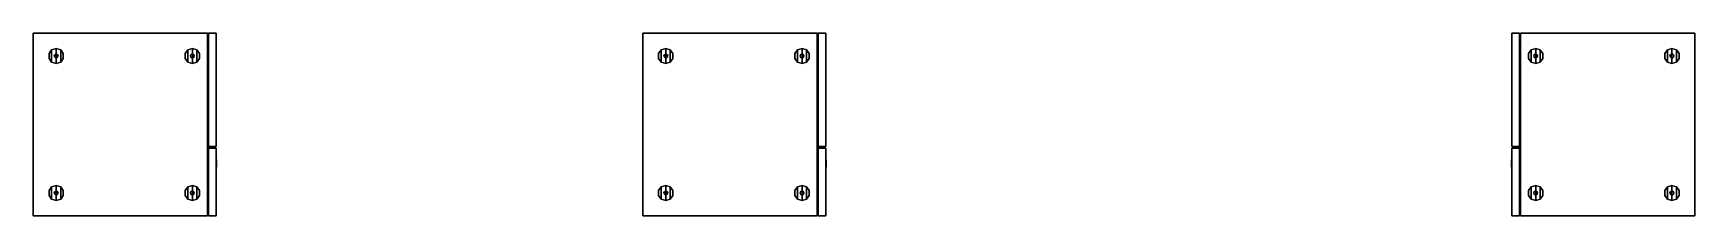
# Model space of a CAD drawing. Header units: inches. Extents: x 23 to 6400, y -2214 to 4412.
# Drawn here: x 3930.1 to 4148.1, y 1646.2 to 1670.2 of the extents above; entities that cross this region are included whole.
import ezdxf

# ---------------------------------------------------------------- set-up
doc = ezdxf.new("R2010")
doc.units = ezdxf.units.IN
doc.header["$LTSCALE"] = 96
doc.header["$MEASUREMENT"] = 0
doc.layers.add('A-FURN-EXIST', color=33, linetype='Continuous')

# ---------------------------------------------------------------- blocks, each defined once
blk = doc.blocks.new('A$C1C1D4BE0')
at = {"lineweight": -3}
for p, q in [((29.08, 175.22, 27.25), (53.08, 175.22, 27.25)), ((109.07, 175.22, 27.25), (133.07, 175.22, 27.25))]:
    blk.add_line(p, q, dxfattribs=at)
at = {"lineweight": -3, "flags": 1}
for tag, p, rotation in [('CAPPN', (29.08, 175.22, 27.25), 90), ('CAPMG', (29.08, 175.22, 27.25), 90), ('CAPMC', (29.08, 175.22, 27.25), 90), ('CAPQT', (29.08, 175.22, 27.25), 90), ('CAPDH', (29.08, 175.22, 27.25), 90), ('CAPGC', (29.08, 175.22, 27.25), 90), ('CAPPN', (29.08, 175.22, 26.75), 90), ('CAPMG', (29.08, 175.22, 26.75), 90), ('CAPMC', (29.08, 175.22, 26.75), 90), ('CAPQT', (29.08, 175.22, 26.75), 90), ('CAPDH', (29.08, 175.22, 26.75), 90), ('CAPGC', (29.08, 175.22, 26.75), 90), ('CAPPN', (53.08, 175.22, 27.25), 180), ('CAPMG', (53.08, 175.22, 27.25), 180), ('CAPMC', (53.08, 175.22, 27.25), 180), ('CAPQT', (53.08, 175.22, 27.25), 180), ('CAPDH', (53.08, 175.22, 27.25), 180), ('CAPGC', (53.08, 175.22, 27.25), 180), ('CAPPN', (109.07, 175.22, 27.25), 90), ('CAPMG', (109.07, 175.22, 27.25), 90), ('CAPMC', (109.07, 175.22, 27.25), 90), ('CAPQT', (109.07, 175.22, 27.25), 90), ('CAPDH', (109.07, 175.22, 27.25), 90), ('CAPGC', (109.07, 175.22, 27.25), 90), ('CAPPN', (109.07, 175.22, 26.75), 90), ('CAPMG', (109.07, 175.22, 26.75), 90), ('CAPMC', (109.07, 175.22, 26.75), 90), ('CAPQT', (109.07, 175.22, 26.75), 90), ('CAPDH', (109.07, 175.22, 26.75), 90), ('CAPGC', (109.07, 175.22, 26.75), 90), ('CAPPN', (133.07, 175.22, 27.25), 180), ('CAPMG', (133.07, 175.22, 27.25), 180), ('CAPMC', (133.07, 175.22, 27.25), 180), ('CAPQT', (133.07, 175.22, 27.25), 180), ('CAPDH', (133.07, 175.22, 27.25), 180), ('CAPGC', (133.07, 175.22, 27.25), 180), ('CAPPN', (247.06, 175.11, 27.25), 180), ('CAPMG', (247.06, 175.11, 27.25), 180), ('CAPMC', (247.06, 175.11, 27.25), 180), ('CAPQT', (247.06, 175.11, 27.25), 180), ('CAPDH', (247.06, 175.11, 27.25), 180), ('CAPGC', (247.06, 175.11, 27.25), 180), ('CAPPN', (346.3, 144.91, 28.25), 239.7332), ('CAPMG', (346.3, 144.91, 28.25), 239.7332), ('CAPMC', (346.3, 144.91, 28.25), 239.7332), ('CAPQT', (346.3, 144.91, 28.25), 239.7332), ('CAPDH', (346.3, 144.91, 28.25), 239.7332), ('CAPGC', (346.3, 144.91, 28.25), 239.7332), ('CAPPN', (109.06, 103.11, 27.25), 90), ('CAPMG', (109.06, 103.11, 27.25), 90), ('CAPMC', (109.06, 103.11, 27.25), 90), ('CAPQT', (109.06, 103.11, 27.25), 90), ('CAPDH', (109.06, 103.11, 27.25), 90), ('CAPGC', (109.06, 103.11, 27.25), 90), ('CAPPN', (199.06, 103.11, 27.25), 180), ('CAPMG', (199.06, 103.11, 27.25), 180), ('CAPMC', (199.06, 103.11, 27.25), 180), ('CAPQT', (199.06, 103.11, 27.25), 180), ('CAPDH', (199.06, 103.11, 27.25), 180), ('CAPGC', (199.06, 103.11, 27.25), 180), ('CAPPN', (247.06, 103.11, 27.25), 180), ('CAPMG', (247.06, 103.11, 27.25), 180), ('CAPMC', (247.06, 103.11, 27.25), 180), ('CAPQT', (247.06, 103.11, 27.25), 180), ('CAPDH', (247.06, 103.11, 27.25), 180), ('CAPGC', (247.06, 103.11, 27.25), 180), ('CAPPN', (273.39, 103.26), 180), ('CAPMG', (273.39, 103.26), 180), ('CAPMC', (273.39, 103.26), 180), ('CAPQT', (273.39, 103.26), 180), ('CAPDH', (273.39, 103.26), 180), ('CAPGC', (273.39, 103.26), 180), ('CAPPN', (247.92, 96.11, 27.25), 270), ('CAPMG', (247.92, 96.11, 27.25), 270), ('CAPMC', (247.92, 96.11, 27.25), 270), ('CAPQT', (247.92, 96.11, 27.25), 270), ('CAPDH', (247.92, 96.11, 27.25), 270), ('CAPGC', (247.92, 96.11, 27.25), 270), ('CAPPN', (352.41, 58, 28.25), 120), ('CAPMG', (352.41, 58, 28.25), 120), ('CAPMC', (352.41, 58, 28.25), 120), ('CAPQT', (352.41, 58, 28.25), 120), ('CAPDH', (352.41, 58, 28.25), 120), ('CAPGC', (352.41, 58, 28.25), 120), ('CAPPN', (364.65, 37.2), 120.8037), ('CAPMG', (364.65, 37.2), 120.8037), ('CAPMC', (364.65, 37.2), 120.8037), ('CAPQT', (364.65, 37.2), 120.8037), ('CAPDH', (364.65, 37.2), 120.8037), ('CAPGC', (364.65, 37.2), 120.8037), ('CAPPN', (359.05, 33.97), 119.1963), ('CAPMG', (359.05, 33.97), 119.1963), ('CAPMC', (359.05, 33.97), 119.1963), ('CAPQT', (359.05, 33.97), 119.1963), ('CAPDH', (359.05, 33.97), 119.1963), ('CAPGC', (359.05, 33.97), 119.1963)]:
    blk.add_attdef(tag, p, '', height=0.001, rotation=rotation, dxfattribs=at)
for tag, p in [('CAPPN', (109.92, 96.11, 27.25)), ('CAPMG', (109.92, 96.11, 27.25)), ('CAPMC', (109.92, 96.11, 27.25)), ('CAPQT', (109.92, 96.11, 27.25)), ('CAPDH', (109.92, 96.11, 27.25)), ('CAPGC', (109.92, 96.11, 27.25)), ('CAPPN', (157.92, 96.11, 27.25)), ('CAPMG', (157.92, 96.11, 27.25)), ('CAPMC', (157.92, 96.11, 27.25)), ('CAPQT', (157.92, 96.11, 27.25)), ('CAPDH', (157.92, 96.11, 27.25)), ('CAPGC', (157.92, 96.11, 27.25)), ('CAPPN', (249.58, 96.11)), ('CAPMG', (249.58, 96.11)), ('CAPMC', (249.58, 96.11)), ('CAPQT', (249.58, 96.11)), ('CAPDH', (249.58, 96.11)), ('CAPGC', (249.58, 96.11)), ('CAPPN', (273.58, 96.11, 28.25)), ('CAPMG', (273.58, 96.11, 28.25)), ('CAPMC', (273.58, 96.11, 28.25)), ('CAPQT', (273.58, 96.11, 28.25)), ('CAPDH', (273.58, 96.11, 28.25)), ('CAPGC', (273.58, 96.11, 28.25)), ('CAPPN', (29.94, 24.11, 27.25)), ('CAPMG', (29.94, 24.11, 27.25)), ('CAPMC', (29.94, 24.11, 27.25)), ('CAPQT', (29.94, 24.11, 27.25)), ('CAPDH', (29.94, 24.11, 27.25)), ('CAPGC', (29.94, 24.11, 27.25)), ('CAPPN', (109.92, 24.11, 27.25)), ('CAPMG', (109.92, 24.11, 27.25)), ('CAPMC', (109.92, 24.11, 27.25)), ('CAPQT', (109.92, 24.11, 27.25)), ('CAPDH', (109.92, 24.11, 27.25)), ('CAPGC', (109.92, 24.11, 27.25))]:
    blk.add_attdef(tag, p, '', height=0.001, dxfattribs=at)
at = {"lineweight": -3}
mesh = blk.add_polyface(dxfattribs=at)
corners = [(29.08, 175.22, 90.28), (29.08, 175.22, 27.25), (51.96, 175.22, 27.25), (51.96, 175.22, 90.28), (29.08, 199.22, 27.25), (29.08, 199.22, 90.28), (51.96, 199.22, 90.28), (51.96, 199.22, 27.25)]
mesh.append_faces([[corners[k] for k in face] for face in [(0, 1, 2, 3), (4, 5, 6, 7), (3, 6, 5, 0), (1, 0, 5, 4), (2, 7, 6, 3)]])
mesh = blk.add_polyface(dxfattribs=at)
corners = [(53.08, 190.35, 90.28), (53.08, 199.22, 90.28), (52.08, 199.22, 90.28), (52.08, 190.35, 90.28), (52.08, 199.22, 27.25), (53.08, 199.22, 27.25), (53.08, 190.35, 27.25), (52.08, 190.35, 27.25)]
mesh.append_faces([[corners[k] for k in face] for face in [(0, 1, 2, 3), (4, 2, 1, 5), (0, 6, 5, 1), (7, 6, 0, 3), (6, 7, 4, 5)]])
mesh = blk.add_polyface(dxfattribs=at)
corners = [(109.07, 175.22, 90.28), (109.07, 175.22, 27.25), (131.94, 175.22, 27.25), (131.94, 175.22, 90.28), (109.07, 199.22, 27.25), (109.07, 199.22, 90.28), (131.94, 199.22, 90.28), (131.94, 199.22, 27.25)]
mesh.append_faces([[corners[k] for k in face] for face in [(0, 1, 2, 3), (4, 5, 6, 7), (3, 6, 5, 0), (1, 0, 5, 4), (2, 7, 6, 3)]])
mesh = blk.add_polyface(dxfattribs=at)
corners = [(133.07, 190.35, 90.28), (133.07, 199.22, 90.28), (132.07, 199.22, 90.28), (132.07, 190.35, 90.28), (132.07, 199.22, 27.25), (133.07, 199.22, 27.25), (133.07, 190.35, 27.25), (132.07, 190.35, 27.25)]
mesh.append_faces([[corners[k] for k in face] for face in [(0, 1, 2, 3), (4, 2, 1, 5), (0, 6, 5, 1), (7, 6, 0, 3), (6, 7, 4, 5)]])
mesh = blk.add_polyface(dxfattribs=at)
corners = [(223.06, 190.35, 90.28), (223.06, 199.22, 90.28), (224.06, 199.22, 90.28), (224.06, 190.35, 90.28), (224.06, 199.22, 27.25), (223.06, 199.22, 27.25), (223.06, 190.35, 27.25), (224.06, 190.35, 27.25)]
mesh.append_faces([[corners[k] for k in face] for face in [(3, 2, 1, 0), (5, 1, 2, 4), (1, 5, 6, 0), (3, 0, 6, 7), (5, 4, 7, 6)]])
mesh = blk.add_polyface(dxfattribs=at)
corners = [(247.06, 175.22, 90.28), (247.06, 175.22, 27.25), (224.19, 175.22, 27.25), (224.19, 175.22, 90.28), (247.06, 199.22, 27.25), (247.06, 199.22, 90.28), (224.19, 199.22, 90.28), (224.19, 199.22, 27.25)]
mesh.append_faces([[corners[k] for k in face] for face in [(3, 2, 1, 0), (7, 6, 5, 4), (0, 5, 6, 3), (4, 5, 0, 1), (3, 6, 7, 2)]])
mesh = blk.add_polyface(dxfattribs=at)
corners = [(31.15, 195.91, 26.88), (31.15, 196.54, 26.88), (31.15, 196.54, 26.75), (31.15, 195.91, 26.75), (31.49, 195.41, 26.88), (31.49, 195.41, 26.75), (31.49, 197.04, 26.88), (31.49, 197.04, 26.75), (33.02, 196.54, 26.88), (33.02, 195.91, 26.88), (33.02, 195.91, 26.75), (33.02, 196.54, 26.75), (32.68, 195.41, 26.88), (32.08, 195.22, 26.88), (32.08, 195.22, 26.75), (32.68, 195.41, 26.75), (32.08, 197.22, 26.88), (32.68, 197.04, 26.88), (32.68, 197.04, 26.75), (32.08, 197.22, 26.75)]
mesh.append_faces([[corners[k] for k in face] for face in [(0, 1, 2, 3), (4, 0, 3, 5), (1, 6, 7, 2), (8, 9, 10, 11), (12, 13, 14, 15), (9, 12, 15, 10), (16, 17, 18, 19), (17, 8, 11, 18), (13, 4, 5, 14), (6, 16, 19, 7)]])
mesh.append_faces([[corners[k] for k in face] for face in [(12, 17, 16, 13)]], dxfattribs={"vtx0": -1, "vtx2": -1})
mesh.append_faces([[corners[k] for k in face] for face in [(0, 4, 6, 1)]], dxfattribs={"vtx1": -1})
mesh.append_faces([[corners[k] for k in face] for face in [(4, 13, 16, 6)]], dxfattribs={"vtx1": -1, "vtx3": -1})
mesh.append_faces([[corners[k] for k in face] for face in [(9, 8, 17, 12)]], dxfattribs={"vtx2": -1})
mesh = blk.add_polyface(dxfattribs=at)
corners = [(32.02, 196.47, 26.88), (32.02, 196.47, 27.25), (32.15, 196.47, 27.25), (32.15, 196.47, 26.88), (31.9, 196.38, 26.88), (31.9, 196.38, 27.25), (32.27, 196.38, 27.25), (32.27, 196.38, 26.88), (31.83, 196.22, 26.88), (31.83, 196.22, 27.25), (32.33, 196.22, 27.25), (32.33, 196.22, 26.88), (32.02, 195.97, 27.25), (32.02, 195.97, 26.88), (32.15, 195.97, 26.88), (32.15, 195.97, 27.25), (31.9, 196.07, 27.25), (31.9, 196.07, 26.88), (32.27, 196.07, 26.88), (32.27, 196.07, 27.25)]
mesh.append_faces([[corners[k] for k in face] for face in [(0, 1, 2, 3), (4, 5, 1, 0), (3, 2, 6, 7), (8, 9, 5, 4), (7, 6, 10, 11), (12, 13, 14, 15), (16, 17, 13, 12), (15, 14, 18, 19), (9, 8, 17, 16), (19, 18, 11, 10)]])
mesh = blk.add_polyface(dxfattribs=at)
corners = [(50.9, 196.54, 26.88), (50.9, 195.91, 26.88), (50.9, 195.91, 26.75), (50.9, 196.54, 26.75), (50.55, 195.41, 26.88), (50.55, 195.41, 26.75), (49.96, 195.22, 26.88), (49.36, 195.41, 26.88), (49.36, 195.41, 26.75), (49.96, 195.22, 26.75), (49.02, 195.91, 26.88), (49.02, 196.54, 26.88), (49.02, 196.54, 26.75), (49.02, 195.91, 26.75), (49.36, 197.04, 26.88), (49.96, 197.22, 26.88), (49.96, 197.22, 26.75), (49.36, 197.04, 26.75), (50.55, 197.04, 26.88), (50.55, 197.04, 26.75)]
mesh.append_faces([[corners[k] for k in face] for face in [(0, 1, 2, 3), (1, 4, 5, 2), (6, 7, 8, 9), (10, 11, 12, 13), (7, 10, 13, 8), (4, 6, 9, 5), (14, 15, 16, 17), (15, 18, 19, 16), (18, 0, 3, 19), (11, 14, 17, 12)]])
mesh.append_faces([[corners[k] for k in face] for face in [(4, 18, 15, 6)]], dxfattribs={"vtx0": -1, "vtx2": -1})
mesh.append_faces([[corners[k] for k in face] for face in [(10, 7, 14, 11)]], dxfattribs={"vtx1": -1})
mesh.append_faces([[corners[k] for k in face] for face in [(7, 6, 15, 14)]], dxfattribs={"vtx1": -1, "vtx3": -1})
mesh.append_faces([[corners[k] for k in face] for face in [(1, 0, 18, 4)]], dxfattribs={"vtx2": -1})
mesh = blk.add_polyface(dxfattribs=at)
corners = [(49.77, 196.38, 26.88), (49.77, 196.38, 27.25), (49.9, 196.47, 27.25), (49.9, 196.47, 26.88), (49.71, 196.22, 26.88), (49.71, 196.22, 27.25), (49.77, 196.07, 27.25), (49.77, 196.07, 26.88), (49.9, 195.97, 26.88), (49.9, 195.97, 27.25), (50.02, 195.97, 27.25), (50.02, 195.97, 26.88), (50.15, 196.07, 26.88), (50.15, 196.07, 27.25), (50.02, 196.47, 26.88), (50.02, 196.47, 27.25), (50.15, 196.38, 27.25), (50.15, 196.38, 26.88), (50.21, 196.22, 27.25), (50.21, 196.22, 26.88)]
mesh.append_faces([[corners[k] for k in face] for face in [(0, 1, 2, 3), (4, 5, 1, 0), (6, 7, 8, 9), (5, 4, 7, 6), (10, 11, 12, 13), (14, 15, 16, 17), (17, 16, 18, 19), (13, 12, 19, 18), (3, 2, 15, 14), (9, 8, 11, 10)]])
mesh = blk.add_polyface(dxfattribs=at)
corners = [(111.13, 195.91, 26.88), (111.13, 196.54, 26.88), (111.13, 196.54, 26.75), (111.13, 195.91, 26.75), (111.47, 195.41, 26.88), (111.47, 195.41, 26.75), (111.47, 197.04, 26.88), (111.47, 197.04, 26.75), (113, 196.54, 26.88), (113, 195.91, 26.88), (113, 195.91, 26.75), (113, 196.54, 26.75), (112.66, 195.41, 26.88), (112.07, 195.22, 26.88), (112.07, 195.22, 26.75), (112.66, 195.41, 26.75), (112.07, 197.22, 26.88), (112.66, 197.04, 26.88), (112.66, 197.04, 26.75), (112.07, 197.22, 26.75)]
mesh.append_faces([[corners[k] for k in face] for face in [(0, 1, 2, 3), (4, 0, 3, 5), (1, 6, 7, 2), (8, 9, 10, 11), (12, 13, 14, 15), (9, 12, 15, 10), (16, 17, 18, 19), (17, 8, 11, 18), (13, 4, 5, 14), (6, 16, 19, 7)]])
mesh.append_faces([[corners[k] for k in face] for face in [(12, 17, 16, 13)]], dxfattribs={"vtx0": -1, "vtx2": -1})
mesh.append_faces([[corners[k] for k in face] for face in [(0, 4, 6, 1)]], dxfattribs={"vtx1": -1})
mesh.append_faces([[corners[k] for k in face] for face in [(4, 13, 16, 6)]], dxfattribs={"vtx1": -1, "vtx3": -1})
mesh.append_faces([[corners[k] for k in face] for face in [(9, 8, 17, 12)]], dxfattribs={"vtx2": -1})
mesh = blk.add_polyface(dxfattribs=at)
corners = [(112, 196.47, 26.88), (112, 196.47, 27.25), (112.13, 196.47, 27.25), (112.13, 196.47, 26.88), (111.88, 196.38, 26.88), (111.88, 196.38, 27.25), (112.25, 196.38, 27.25), (112.25, 196.38, 26.88), (111.82, 196.22, 26.88), (111.82, 196.22, 27.25), (112.32, 196.22, 27.25), (112.32, 196.22, 26.88), (112, 195.97, 27.25), (112, 195.97, 26.88), (112.13, 195.97, 26.88), (112.13, 195.97, 27.25), (111.88, 196.07, 27.25), (111.88, 196.07, 26.88), (112.25, 196.07, 26.88), (112.25, 196.07, 27.25)]
mesh.append_faces([[corners[k] for k in face] for face in [(0, 1, 2, 3), (4, 5, 1, 0), (3, 2, 6, 7), (8, 9, 5, 4), (7, 6, 10, 11), (12, 13, 14, 15), (16, 17, 13, 12), (15, 14, 18, 19), (9, 8, 17, 16), (19, 18, 11, 10)]])
mesh = blk.add_polyface(dxfattribs=at)
corners = [(130.88, 196.54, 26.88), (130.88, 195.91, 26.88), (130.88, 195.91, 26.75), (130.88, 196.54, 26.75), (130.53, 195.41, 26.88), (130.53, 195.41, 26.75), (129.94, 195.22, 26.88), (129.35, 195.41, 26.88), (129.35, 195.41, 26.75), (129.94, 195.22, 26.75), (129, 195.91, 26.88), (129, 196.54, 26.88), (129, 196.54, 26.75), (129, 195.91, 26.75), (129.35, 197.04, 26.88), (129.94, 197.22, 26.88), (129.94, 197.22, 26.75), (129.35, 197.04, 26.75), (130.53, 197.04, 26.88), (130.53, 197.04, 26.75)]
mesh.append_faces([[corners[k] for k in face] for face in [(0, 1, 2, 3), (1, 4, 5, 2), (6, 7, 8, 9), (10, 11, 12, 13), (7, 10, 13, 8), (4, 6, 9, 5), (14, 15, 16, 17), (15, 18, 19, 16), (18, 0, 3, 19), (11, 14, 17, 12)]])
mesh.append_faces([[corners[k] for k in face] for face in [(4, 18, 15, 6)]], dxfattribs={"vtx0": -1, "vtx2": -1})
mesh.append_faces([[corners[k] for k in face] for face in [(10, 7, 14, 11)]], dxfattribs={"vtx1": -1})
mesh.append_faces([[corners[k] for k in face] for face in [(7, 6, 15, 14)]], dxfattribs={"vtx1": -1, "vtx3": -1})
mesh.append_faces([[corners[k] for k in face] for face in [(1, 0, 18, 4)]], dxfattribs={"vtx2": -1})
mesh = blk.add_polyface(dxfattribs=at)
corners = [(129.75, 196.38, 26.88), (129.75, 196.38, 27.25), (129.88, 196.47, 27.25), (129.88, 196.47, 26.88), (129.69, 196.22, 26.88), (129.69, 196.22, 27.25), (129.75, 196.07, 27.25), (129.75, 196.07, 26.88), (129.88, 195.97, 26.88), (129.88, 195.97, 27.25), (130, 195.97, 27.25), (130, 195.97, 26.88), (130.13, 196.07, 26.88), (130.13, 196.07, 27.25), (130, 196.47, 26.88), (130, 196.47, 27.25), (130.13, 196.38, 27.25), (130.13, 196.38, 26.88), (130.19, 196.22, 27.25), (130.19, 196.22, 26.88)]
mesh.append_faces([[corners[k] for k in face] for face in [(0, 1, 2, 3), (4, 5, 1, 0), (6, 7, 8, 9), (5, 4, 7, 6), (10, 11, 12, 13), (14, 15, 16, 17), (17, 16, 18, 19), (13, 12, 19, 18), (3, 2, 15, 14), (9, 8, 11, 10)]])
mesh = blk.add_polyface(dxfattribs=at)
corners = [(225.25, 196.54, 26.88), (225.25, 195.91, 26.88), (225.25, 195.91, 26.75), (225.25, 196.54, 26.75), (225.6, 195.41, 26.88), (225.6, 195.41, 26.75), (226.19, 195.22, 26.88), (226.78, 195.41, 26.88), (226.78, 195.41, 26.75), (226.19, 195.22, 26.75), (227.13, 195.91, 26.88), (227.13, 196.54, 26.88), (227.13, 196.54, 26.75), (227.13, 195.91, 26.75), (226.78, 197.04, 26.88), (226.19, 197.22, 26.88), (226.19, 197.22, 26.75), (226.78, 197.04, 26.75), (225.6, 197.04, 26.88), (225.6, 197.04, 26.75)]
mesh.append_faces([[corners[k] for k in face] for face in [(3, 2, 1, 0), (2, 5, 4, 1), (9, 8, 7, 6), (13, 12, 11, 10), (8, 13, 10, 7), (5, 9, 6, 4), (17, 16, 15, 14), (16, 19, 18, 15), (19, 3, 0, 18), (12, 17, 14, 11)]])
mesh.append_faces([[corners[k] for k in face] for face in [(4, 18, 0, 1)]], dxfattribs={"vtx0": -1})
mesh.append_faces([[corners[k] for k in face] for face in [(6, 15, 18, 4)]], dxfattribs={"vtx0": -1, "vtx2": -1})
mesh.append_faces([[corners[k] for k in face] for face in [(11, 14, 7, 10)]], dxfattribs={"vtx1": -1})
mesh.append_faces([[corners[k] for k in face] for face in [(14, 15, 6, 7)]], dxfattribs={"vtx1": -1, "vtx3": -1})
mesh = blk.add_polyface(dxfattribs=at)
corners = [(226.38, 196.38, 26.88), (226.38, 196.38, 27.25), (226.25, 196.47, 27.25), (226.25, 196.47, 26.88), (226.44, 196.22, 26.88), (226.44, 196.22, 27.25), (226.38, 196.07, 27.25), (226.38, 196.07, 26.88), (226.25, 195.97, 26.88), (226.25, 195.97, 27.25), (226.13, 195.97, 27.25), (226.13, 195.97, 26.88), (226, 196.07, 26.88), (226, 196.07, 27.25), (226.13, 196.47, 26.88), (226.13, 196.47, 27.25), (226, 196.38, 27.25), (226, 196.38, 26.88), (225.94, 196.22, 27.25), (225.94, 196.22, 26.88)]
mesh.append_faces([[corners[k] for k in face] for face in [(3, 2, 1, 0), (0, 1, 5, 4), (9, 8, 7, 6), (6, 7, 4, 5), (13, 12, 11, 10), (17, 16, 15, 14), (19, 18, 16, 17), (18, 19, 12, 13), (14, 15, 2, 3), (10, 11, 8, 9)]])
mesh = blk.add_polyface(dxfattribs=at)
corners = [(245, 195.91, 26.88), (245, 196.54, 26.88), (245, 196.54, 26.75), (245, 195.91, 26.75), (244.66, 195.41, 26.88), (244.66, 195.41, 26.75), (244.66, 197.04, 26.88), (244.66, 197.04, 26.75), (243.13, 196.54, 26.88), (243.13, 195.91, 26.88), (243.13, 195.91, 26.75), (243.13, 196.54, 26.75), (243.47, 195.41, 26.88), (244.06, 195.22, 26.88), (244.06, 195.22, 26.75), (243.47, 195.41, 26.75), (244.06, 197.22, 26.88), (243.47, 197.04, 26.88), (243.47, 197.04, 26.75), (244.06, 197.22, 26.75)]
mesh.append_faces([[corners[k] for k in face] for face in [(3, 2, 1, 0), (5, 3, 0, 4), (2, 7, 6, 1), (11, 10, 9, 8), (15, 14, 13, 12), (10, 15, 12, 9), (19, 18, 17, 16), (18, 11, 8, 17), (14, 5, 4, 13), (7, 19, 16, 6)]])
mesh.append_faces([[corners[k] for k in face] for face in [(12, 17, 8, 9)]], dxfattribs={"vtx0": -1})
mesh.append_faces([[corners[k] for k in face] for face in [(13, 16, 17, 12)]], dxfattribs={"vtx0": -1, "vtx2": -1})
mesh.append_faces([[corners[k] for k in face] for face in [(1, 6, 4, 0)]], dxfattribs={"vtx1": -1})
mesh.append_faces([[corners[k] for k in face] for face in [(6, 16, 13, 4)]], dxfattribs={"vtx1": -1, "vtx3": -1})
mesh = blk.add_polyface(dxfattribs=at)
corners = [(244.13, 196.47, 26.88), (244.13, 196.47, 27.25), (244, 196.47, 27.25), (244, 196.47, 26.88), (244.25, 196.38, 26.88), (244.25, 196.38, 27.25), (243.88, 196.38, 27.25), (243.88, 196.38, 26.88), (244.31, 196.22, 26.88), (244.31, 196.22, 27.25), (243.81, 196.22, 27.25), (243.81, 196.22, 26.88), (244.13, 195.97, 27.25), (244.13, 195.97, 26.88), (244, 195.97, 26.88), (244, 195.97, 27.25), (244.25, 196.07, 27.25), (244.25, 196.07, 26.88), (243.88, 196.07, 26.88), (243.88, 196.07, 27.25)]
mesh.append_faces([[corners[k] for k in face] for face in [(3, 2, 1, 0), (0, 1, 5, 4), (7, 6, 2, 3), (4, 5, 9, 8), (11, 10, 6, 7), (15, 14, 13, 12), (12, 13, 17, 16), (19, 18, 14, 15), (16, 17, 8, 9), (10, 11, 18, 19)]])
mesh = blk.add_polyface(dxfattribs=at)
corners = [(53.11, 191.91, 76.47), (53.11, 192.6, 75.81), (53.11, 192.79, 75.97), (53.11, 192.1, 76.66), (53.11, 191.85, 76.22), (53.11, 192.35, 75.72), (53.11, 191.91, 75.97), (53.11, 192.1, 75.81), (53.11, 192.6, 76.66), (53.11, 192.35, 76.72), (53.11, 192.85, 76.22), (53.11, 192.79, 76.47)]
mesh.append_faces([[corners[k] for k in face] for face in [(0, 1, 2, 3), (4, 5, 1, 0), (3, 2, 10, 9)]], dxfattribs={"vtx0": -1, "vtx2": -1})
mesh.append_faces([[corners[k] for k in face] for face in [(8, 9, 10, 11)]], dxfattribs={"vtx1": -1})
mesh.append_faces([[corners[k] for k in face] for face in [(6, 7, 5, 4)]], dxfattribs={"vtx2": -1})
mesh = blk.add_polyface(dxfattribs=at)
corners = [(133.1, 191.91, 76.47), (133.1, 192.6, 75.81), (133.1, 192.79, 75.97), (133.1, 192.1, 76.66), (133.1, 191.85, 76.22), (133.1, 192.35, 75.72), (133.1, 191.91, 75.97), (133.1, 192.1, 75.81), (133.1, 192.6, 76.66), (133.1, 192.35, 76.72), (133.1, 192.85, 76.22), (133.1, 192.79, 76.47)]
mesh.append_faces([[corners[k] for k in face] for face in [(0, 1, 2, 3), (4, 5, 1, 0), (3, 2, 10, 9)]], dxfattribs={"vtx0": -1, "vtx2": -1})
mesh.append_faces([[corners[k] for k in face] for face in [(8, 9, 10, 11)]], dxfattribs={"vtx1": -1})
mesh.append_faces([[corners[k] for k in face] for face in [(6, 7, 5, 4)]], dxfattribs={"vtx2": -1})
mesh = blk.add_polyface(dxfattribs=at)
corners = [(223.03, 191.91, 76.47), (223.03, 192.6, 75.81), (223.03, 192.79, 75.97), (223.03, 192.1, 76.66), (223.03, 191.85, 76.22), (223.03, 192.35, 75.72), (223.03, 191.91, 75.97), (223.03, 192.1, 75.81), (223.03, 192.6, 76.66), (223.03, 192.35, 76.72), (223.03, 192.85, 76.22), (223.03, 192.79, 76.47)]
mesh.append_faces([[corners[k] for k in face] for face in [(4, 5, 7, 6)]], dxfattribs={"vtx0": -1})
mesh.append_faces([[corners[k] for k in face] for face in [(3, 2, 1, 0), (0, 1, 5, 4), (9, 10, 2, 3)]], dxfattribs={"vtx0": -1, "vtx2": -1})
mesh.append_faces([[corners[k] for k in face] for face in [(11, 10, 9, 8)]], dxfattribs={"vtx1": -1})
mesh = blk.add_polyface(dxfattribs=at)
corners = [(52.08, 175.22, 62.5), (53.08, 175.22, 62.5), (53.08, 175.22, 73.88), (52.08, 175.22, 73.88), (52.08, 190.1, 62.5), (52.08, 190.1, 73.88), (53.08, 190.1, 73.88), (53.08, 190.1, 62.5)]
mesh.append_faces([[corners[k] for k in face] for face in [(0, 1, 2, 3), (4, 5, 6, 7), (2, 6, 5, 3), (1, 0, 4, 7), (2, 1, 7, 6)]])
mesh = blk.add_polyface(dxfattribs=at)
corners = [(52.08, 175.22, 74.22), (53.08, 175.22, 74.22), (53.08, 175.22, 90.28), (52.08, 175.22, 90.28), (52.08, 190.1, 74.22), (52.08, 190.1, 90.28), (53.08, 190.1, 90.28), (53.08, 190.1, 74.22)]
mesh.append_faces([[corners[k] for k in face] for face in [(0, 1, 2, 3), (4, 5, 6, 7), (2, 6, 5, 3), (1, 0, 4, 7), (2, 1, 7, 6)]])
mesh = blk.add_polyface(dxfattribs=at)
corners = [(52.08, 175.22, 39), (53.08, 175.22, 39), (53.08, 175.22, 50.38), (52.08, 175.22, 50.38), (52.08, 190.1, 39), (52.08, 190.1, 50.38), (53.08, 190.1, 50.38), (53.08, 190.1, 39)]
mesh.append_faces([[corners[k] for k in face] for face in [(0, 1, 2, 3), (4, 5, 6, 7), (2, 6, 5, 3), (1, 0, 4, 7), (2, 1, 7, 6)]])
mesh = blk.add_polyface(dxfattribs=at)
corners = [(52.08, 175.22, 27.25), (53.08, 175.22, 27.25), (53.08, 175.22, 38.62), (52.08, 175.22, 38.62), (52.08, 190.1, 27.25), (52.08, 190.1, 38.62), (53.08, 190.1, 38.62), (53.08, 190.1, 27.25)]
mesh.append_faces([[corners[k] for k in face] for face in [(0, 1, 2, 3), (4, 5, 6, 7), (2, 6, 5, 3), (1, 0, 4, 7), (2, 1, 7, 6)]])
mesh = blk.add_polyface(dxfattribs=at)
corners = [(52.08, 175.22, 50.75), (53.08, 175.22, 50.75), (53.08, 175.22, 62.12), (52.08, 175.22, 62.12), (52.08, 190.1, 50.75), (52.08, 190.1, 62.12), (53.08, 190.1, 62.12), (53.08, 190.1, 50.75)]
mesh.append_faces([[corners[k] for k in face] for face in [(0, 1, 2, 3), (4, 5, 6, 7), (2, 6, 5, 3), (1, 0, 4, 7), (2, 1, 7, 6)]])
mesh = blk.add_polyface(dxfattribs=at)
corners = [(132.07, 175.22, 62.5), (133.07, 175.22, 62.5), (133.07, 175.22, 73.88), (132.07, 175.22, 73.88), (132.07, 190.1, 62.5), (132.07, 190.1, 73.88), (133.07, 190.1, 73.88), (133.07, 190.1, 62.5)]
mesh.append_faces([[corners[k] for k in face] for face in [(0, 1, 2, 3), (4, 5, 6, 7), (2, 6, 5, 3), (1, 0, 4, 7), (2, 1, 7, 6)]])
mesh = blk.add_polyface(dxfattribs=at)
corners = [(132.07, 175.22, 74.22), (133.07, 175.22, 74.22), (133.07, 175.22, 90.28), (132.07, 175.22, 90.28), (132.07, 190.1, 74.22), (132.07, 190.1, 90.28), (133.07, 190.1, 90.28), (133.07, 190.1, 74.22)]
mesh.append_faces([[corners[k] for k in face] for face in [(0, 1, 2, 3), (4, 5, 6, 7), (2, 6, 5, 3), (1, 0, 4, 7), (2, 1, 7, 6)]])
mesh = blk.add_polyface(dxfattribs=at)
corners = [(132.07, 175.22, 39), (133.07, 175.22, 39), (133.07, 175.22, 50.38), (132.07, 175.22, 50.38), (132.07, 190.1, 39), (132.07, 190.1, 50.38), (133.07, 190.1, 50.38), (133.07, 190.1, 39)]
mesh.append_faces([[corners[k] for k in face] for face in [(0, 1, 2, 3), (4, 5, 6, 7), (2, 6, 5, 3), (1, 0, 4, 7), (2, 1, 7, 6)]])
mesh = blk.add_polyface(dxfattribs=at)
corners = [(132.07, 175.22, 27.25), (133.07, 175.22, 27.25), (133.07, 175.22, 38.62), (132.07, 175.22, 38.62), (132.07, 190.1, 27.25), (132.07, 190.1, 38.62), (133.07, 190.1, 38.62), (133.07, 190.1, 27.25)]
mesh.append_faces([[corners[k] for k in face] for face in [(0, 1, 2, 3), (4, 5, 6, 7), (2, 6, 5, 3), (1, 0, 4, 7), (2, 1, 7, 6)]])
mesh = blk.add_polyface(dxfattribs=at)
corners = [(132.07, 175.22, 50.75), (133.07, 175.22, 50.75), (133.07, 175.22, 62.12), (132.07, 175.22, 62.12), (132.07, 190.1, 50.75), (132.07, 190.1, 62.12), (133.07, 190.1, 62.12), (133.07, 190.1, 50.75)]
mesh.append_faces([[corners[k] for k in face] for face in [(0, 1, 2, 3), (4, 5, 6, 7), (2, 6, 5, 3), (1, 0, 4, 7), (2, 1, 7, 6)]])
mesh = blk.add_polyface(dxfattribs=at)
corners = [(224.06, 175.22, 62.5), (223.06, 175.22, 62.5), (223.06, 175.22, 73.88), (224.06, 175.22, 73.88), (224.06, 190.1, 62.5), (224.06, 190.1, 73.88), (223.06, 190.1, 73.88), (223.06, 190.1, 62.5)]
mesh.append_faces([[corners[k] for k in face] for face in [(3, 2, 1, 0), (7, 6, 5, 4), (3, 5, 6, 2), (7, 4, 0, 1), (6, 7, 1, 2)]])
mesh = blk.add_polyface(dxfattribs=at)
corners = [(224.06, 175.22, 74.22), (223.06, 175.22, 74.22), (223.06, 175.22, 90.28), (224.06, 175.22, 90.28), (224.06, 190.1, 74.22), (224.06, 190.1, 90.28), (223.06, 190.1, 90.28), (223.06, 190.1, 74.22)]
mesh.append_faces([[corners[k] for k in face] for face in [(3, 2, 1, 0), (7, 6, 5, 4), (3, 5, 6, 2), (7, 4, 0, 1), (6, 7, 1, 2)]])
mesh = blk.add_polyface(dxfattribs=at)
corners = [(224.06, 175.22, 39), (223.06, 175.22, 39), (223.06, 175.22, 50.38), (224.06, 175.22, 50.38), (224.06, 190.1, 39), (224.06, 190.1, 50.38), (223.06, 190.1, 50.38), (223.06, 190.1, 39)]
mesh.append_faces([[corners[k] for k in face] for face in [(3, 2, 1, 0), (7, 6, 5, 4), (3, 5, 6, 2), (7, 4, 0, 1), (6, 7, 1, 2)]])
mesh = blk.add_polyface(dxfattribs=at)
corners = [(224.06, 175.22, 27.25), (223.06, 175.22, 27.25), (223.06, 175.22, 38.62), (224.06, 175.22, 38.62), (224.06, 190.1, 27.25), (224.06, 190.1, 38.62), (223.06, 190.1, 38.62), (223.06, 190.1, 27.25)]
mesh.append_faces([[corners[k] for k in face] for face in [(3, 2, 1, 0), (7, 6, 5, 4), (3, 5, 6, 2), (7, 4, 0, 1), (6, 7, 1, 2)]])
mesh = blk.add_polyface(dxfattribs=at)
corners = [(224.06, 175.22, 50.75), (223.06, 175.22, 50.75), (223.06, 175.22, 62.12), (224.06, 175.22, 62.12), (224.06, 190.1, 50.75), (224.06, 190.1, 62.12), (223.06, 190.1, 62.12), (223.06, 190.1, 50.75)]
mesh.append_faces([[corners[k] for k in face] for face in [(3, 2, 1, 0), (7, 6, 5, 4), (3, 5, 6, 2), (7, 4, 0, 1), (6, 7, 1, 2)]])
mesh = blk.add_polyface(dxfattribs=at)
corners = [(31.15, 177.91, 26.88), (31.15, 178.54, 26.88), (31.15, 178.54, 26.75), (31.15, 177.91, 26.75), (31.49, 179.04, 26.88), (31.49, 179.04, 26.75), (31.49, 177.41, 26.88), (31.49, 177.41, 26.75), (32.08, 179.22, 26.88), (32.68, 179.04, 26.88), (32.68, 179.04, 26.75), (32.08, 179.22, 26.75), (33.02, 178.54, 26.88), (33.02, 177.91, 26.88), (33.02, 177.91, 26.75), (33.02, 178.54, 26.75), (32.68, 177.41, 26.88), (32.08, 177.22, 26.88), (32.08, 177.22, 26.75), (32.68, 177.41, 26.75)]
mesh.append_faces([[corners[k] for k in face] for face in [(0, 1, 2, 3), (1, 4, 5, 2), (6, 0, 3, 7), (8, 9, 10, 11), (12, 13, 14, 15), (9, 12, 15, 10), (16, 17, 18, 19), (13, 16, 19, 14), (17, 6, 7, 18), (4, 8, 11, 5)]])
mesh.append_faces([[corners[k] for k in face] for face in [(16, 9, 8, 17)]], dxfattribs={"vtx0": -1, "vtx2": -1})
mesh.append_faces([[corners[k] for k in face] for face in [(0, 6, 4, 1)]], dxfattribs={"vtx1": -1})
mesh.append_faces([[corners[k] for k in face] for face in [(6, 17, 8, 4)]], dxfattribs={"vtx1": -1, "vtx3": -1})
mesh.append_faces([[corners[k] for k in face] for face in [(13, 12, 9, 16)]], dxfattribs={"vtx2": -1})
mesh = blk.add_polyface(dxfattribs=at)
corners = [(49.02, 177.91, 26.88), (49.02, 178.54, 26.88), (49.02, 178.54, 26.75), (49.02, 177.91, 26.75), (49.36, 179.04, 26.88), (49.96, 179.22, 26.88), (49.96, 179.22, 26.75), (49.36, 179.04, 26.75), (50.9, 178.54, 26.88), (50.9, 177.91, 26.88), (50.9, 177.91, 26.75), (50.9, 178.54, 26.75), (50.55, 179.04, 26.88), (50.55, 179.04, 26.75), (49.96, 177.22, 26.88), (49.36, 177.41, 26.88), (49.36, 177.41, 26.75), (49.96, 177.22, 26.75), (50.55, 177.41, 26.88), (50.55, 177.41, 26.75)]
mesh.append_faces([[corners[k] for k in face] for face in [(0, 1, 2, 3), (4, 5, 6, 7), (1, 4, 7, 2), (8, 9, 10, 11), (12, 8, 11, 13), (5, 12, 13, 6), (14, 15, 16, 17), (18, 14, 17, 19), (9, 18, 19, 10), (15, 0, 3, 16)]])
mesh.append_faces([[corners[k] for k in face] for face in [(18, 12, 5, 14)]], dxfattribs={"vtx0": -1, "vtx2": -1})
mesh.append_faces([[corners[k] for k in face] for face in [(0, 15, 4, 1)]], dxfattribs={"vtx1": -1})
mesh.append_faces([[corners[k] for k in face] for face in [(15, 14, 5, 4)]], dxfattribs={"vtx1": -1, "vtx3": -1})
mesh.append_faces([[corners[k] for k in face] for face in [(9, 8, 12, 18)]], dxfattribs={"vtx2": -1})
mesh = blk.add_polyface(dxfattribs=at)
corners = [(111.13, 177.91, 26.88), (111.13, 178.54, 26.88), (111.13, 178.54, 26.75), (111.13, 177.91, 26.75), (111.47, 179.04, 26.88), (111.47, 179.04, 26.75), (111.47, 177.41, 26.88), (111.47, 177.41, 26.75), (112.07, 179.22, 26.88), (112.66, 179.04, 26.88), (112.66, 179.04, 26.75), (112.07, 179.22, 26.75), (113, 178.54, 26.88), (113, 177.91, 26.88), (113, 177.91, 26.75), (113, 178.54, 26.75), (112.66, 177.41, 26.88), (112.07, 177.22, 26.88), (112.07, 177.22, 26.75), (112.66, 177.41, 26.75)]
mesh.append_faces([[corners[k] for k in face] for face in [(0, 1, 2, 3), (1, 4, 5, 2), (6, 0, 3, 7), (8, 9, 10, 11), (12, 13, 14, 15), (9, 12, 15, 10), (16, 17, 18, 19), (13, 16, 19, 14), (17, 6, 7, 18), (4, 8, 11, 5)]])
mesh.append_faces([[corners[k] for k in face] for face in [(16, 9, 8, 17)]], dxfattribs={"vtx0": -1, "vtx2": -1})
mesh.append_faces([[corners[k] for k in face] for face in [(0, 6, 4, 1)]], dxfattribs={"vtx1": -1})
mesh.append_faces([[corners[k] for k in face] for face in [(6, 17, 8, 4)]], dxfattribs={"vtx1": -1, "vtx3": -1})
mesh.append_faces([[corners[k] for k in face] for face in [(13, 12, 9, 16)]], dxfattribs={"vtx2": -1})
mesh = blk.add_polyface(dxfattribs=at)
corners = [(129, 177.91, 26.88), (129, 178.54, 26.88), (129, 178.54, 26.75), (129, 177.91, 26.75), (129.35, 179.04, 26.88), (129.94, 179.22, 26.88), (129.94, 179.22, 26.75), (129.35, 179.04, 26.75), (130.88, 178.54, 26.88), (130.88, 177.91, 26.88), (130.88, 177.91, 26.75), (130.88, 178.54, 26.75), (130.53, 179.04, 26.88), (130.53, 179.04, 26.75), (129.94, 177.22, 26.88), (129.35, 177.41, 26.88), (129.35, 177.41, 26.75), (129.94, 177.22, 26.75), (130.53, 177.41, 26.88), (130.53, 177.41, 26.75)]
mesh.append_faces([[corners[k] for k in face] for face in [(0, 1, 2, 3), (4, 5, 6, 7), (1, 4, 7, 2), (8, 9, 10, 11), (12, 8, 11, 13), (5, 12, 13, 6), (14, 15, 16, 17), (18, 14, 17, 19), (9, 18, 19, 10), (15, 0, 3, 16)]])
mesh.append_faces([[corners[k] for k in face] for face in [(18, 12, 5, 14)]], dxfattribs={"vtx0": -1, "vtx2": -1})
mesh.append_faces([[corners[k] for k in face] for face in [(0, 15, 4, 1)]], dxfattribs={"vtx1": -1})
mesh.append_faces([[corners[k] for k in face] for face in [(15, 14, 5, 4)]], dxfattribs={"vtx1": -1, "vtx3": -1})
mesh.append_faces([[corners[k] for k in face] for face in [(9, 8, 12, 18)]], dxfattribs={"vtx2": -1})
mesh = blk.add_polyface(dxfattribs=at)
corners = [(227.13, 177.91, 26.88), (227.13, 178.54, 26.88), (227.13, 178.54, 26.75), (227.13, 177.91, 26.75), (226.78, 179.04, 26.88), (226.19, 179.22, 26.88), (226.19, 179.22, 26.75), (226.78, 179.04, 26.75), (225.25, 178.54, 26.88), (225.25, 177.91, 26.88), (225.25, 177.91, 26.75), (225.25, 178.54, 26.75), (225.6, 179.04, 26.88), (225.6, 179.04, 26.75), (226.19, 177.22, 26.88), (226.78, 177.41, 26.88), (226.78, 177.41, 26.75), (226.19, 177.22, 26.75), (225.6, 177.41, 26.88), (225.6, 177.41, 26.75)]
mesh.append_faces([[corners[k] for k in face] for face in [(3, 2, 1, 0), (7, 6, 5, 4), (2, 7, 4, 1), (11, 10, 9, 8), (13, 11, 8, 12), (6, 13, 12, 5), (17, 16, 15, 14), (19, 17, 14, 18), (10, 19, 18, 9), (16, 3, 0, 15)]])
mesh.append_faces([[corners[k] for k in face] for face in [(18, 12, 8, 9)]], dxfattribs={"vtx0": -1})
mesh.append_faces([[corners[k] for k in face] for face in [(14, 5, 12, 18)]], dxfattribs={"vtx0": -1, "vtx2": -1})
mesh.append_faces([[corners[k] for k in face] for face in [(1, 4, 15, 0)]], dxfattribs={"vtx1": -1})
mesh.append_faces([[corners[k] for k in face] for face in [(4, 5, 14, 15)]], dxfattribs={"vtx1": -1, "vtx3": -1})
mesh = blk.add_polyface(dxfattribs=at)
corners = [(245, 177.91, 26.88), (245, 178.54, 26.88), (245, 178.54, 26.75), (245, 177.91, 26.75), (244.66, 179.04, 26.88), (244.66, 179.04, 26.75), (244.66, 177.41, 26.88), (244.66, 177.41, 26.75), (244.06, 179.22, 26.88), (243.47, 179.04, 26.88), (243.47, 179.04, 26.75), (244.06, 179.22, 26.75), (243.13, 178.54, 26.88), (243.13, 177.91, 26.88), (243.13, 177.91, 26.75), (243.13, 178.54, 26.75), (243.47, 177.41, 26.88), (244.06, 177.22, 26.88), (244.06, 177.22, 26.75), (243.47, 177.41, 26.75)]
mesh.append_faces([[corners[k] for k in face] for face in [(3, 2, 1, 0), (2, 5, 4, 1), (7, 3, 0, 6), (11, 10, 9, 8), (15, 14, 13, 12), (10, 15, 12, 9), (19, 18, 17, 16), (14, 19, 16, 13), (18, 7, 6, 17), (5, 11, 8, 4)]])
mesh.append_faces([[corners[k] for k in face] for face in [(16, 9, 12, 13)]], dxfattribs={"vtx0": -1})
mesh.append_faces([[corners[k] for k in face] for face in [(17, 8, 9, 16)]], dxfattribs={"vtx0": -1, "vtx2": -1})
mesh.append_faces([[corners[k] for k in face] for face in [(1, 4, 6, 0)]], dxfattribs={"vtx1": -1})
mesh.append_faces([[corners[k] for k in face] for face in [(4, 8, 17, 6)]], dxfattribs={"vtx1": -1, "vtx3": -1})
mesh = blk.add_polyface(dxfattribs=at)
corners = [(32.02, 177.97, 27.25), (32.02, 177.97, 26.88), (32.15, 177.97, 26.88), (32.15, 177.97, 27.25), (31.9, 178.07, 27.25), (31.9, 178.07, 26.88), (32.27, 178.07, 26.88), (32.27, 178.07, 27.25), (31.83, 178.22, 27.25), (31.83, 178.22, 26.88), (32.33, 178.22, 26.88), (32.33, 178.22, 27.25), (32.02, 178.47, 26.88), (32.02, 178.47, 27.25), (32.15, 178.47, 27.25), (32.15, 178.47, 26.88), (31.9, 178.38, 26.88), (31.9, 178.38, 27.25), (32.27, 178.38, 27.25), (32.27, 178.38, 26.88)]
mesh.append_faces([[corners[k] for k in face] for face in [(0, 1, 2, 3), (4, 5, 1, 0), (3, 2, 6, 7), (8, 9, 5, 4), (7, 6, 10, 11), (12, 13, 14, 15), (16, 17, 13, 12), (15, 14, 18, 19), (9, 8, 17, 16), (19, 18, 11, 10)]])
mesh = blk.add_polyface(dxfattribs=at)
corners = [(49.77, 178.07, 27.25), (49.77, 178.07, 26.88), (49.9, 177.97, 26.88), (49.9, 177.97, 27.25), (49.71, 178.22, 27.25), (49.71, 178.22, 26.88), (49.77, 178.38, 26.88), (49.77, 178.38, 27.25), (49.9, 178.47, 27.25), (49.9, 178.47, 26.88), (50.02, 178.47, 26.88), (50.02, 178.47, 27.25), (50.15, 178.38, 27.25), (50.15, 178.38, 26.88), (50.02, 177.97, 27.25), (50.02, 177.97, 26.88), (50.15, 178.07, 26.88), (50.15, 178.07, 27.25), (50.21, 178.22, 26.88), (50.21, 178.22, 27.25)]
mesh.append_faces([[corners[k] for k in face] for face in [(0, 1, 2, 3), (4, 5, 1, 0), (6, 7, 8, 9), (5, 4, 7, 6), (10, 11, 12, 13), (14, 15, 16, 17), (17, 16, 18, 19), (13, 12, 19, 18), (9, 8, 11, 10), (3, 2, 15, 14)]])
mesh = blk.add_polyface(dxfattribs=at)
corners = [(112, 177.97, 27.25), (112, 177.97, 26.88), (112.13, 177.97, 26.88), (112.13, 177.97, 27.25), (111.88, 178.07, 27.25), (111.88, 178.07, 26.88), (112.25, 178.07, 26.88), (112.25, 178.07, 27.25), (111.82, 178.22, 27.25), (111.82, 178.22, 26.88), (112.32, 178.22, 26.88), (112.32, 178.22, 27.25), (112, 178.47, 26.88), (112, 178.47, 27.25), (112.13, 178.47, 27.25), (112.13, 178.47, 26.88), (111.88, 178.38, 26.88), (111.88, 178.38, 27.25), (112.25, 178.38, 27.25), (112.25, 178.38, 26.88)]
mesh.append_faces([[corners[k] for k in face] for face in [(0, 1, 2, 3), (4, 5, 1, 0), (3, 2, 6, 7), (8, 9, 5, 4), (7, 6, 10, 11), (12, 13, 14, 15), (16, 17, 13, 12), (15, 14, 18, 19), (9, 8, 17, 16), (19, 18, 11, 10)]])
mesh = blk.add_polyface(dxfattribs=at)
corners = [(129.75, 178.07, 27.25), (129.75, 178.07, 26.88), (129.88, 177.97, 26.88), (129.88, 177.97, 27.25), (129.69, 178.22, 27.25), (129.69, 178.22, 26.88), (129.75, 178.38, 26.88), (129.75, 178.38, 27.25), (129.88, 178.47, 27.25), (129.88, 178.47, 26.88), (130, 178.47, 26.88), (130, 178.47, 27.25), (130.13, 178.38, 27.25), (130.13, 178.38, 26.88), (130, 177.97, 27.25), (130, 177.97, 26.88), (130.13, 178.07, 26.88), (130.13, 178.07, 27.25), (130.19, 178.22, 26.88), (130.19, 178.22, 27.25)]
mesh.append_faces([[corners[k] for k in face] for face in [(0, 1, 2, 3), (4, 5, 1, 0), (6, 7, 8, 9), (5, 4, 7, 6), (10, 11, 12, 13), (14, 15, 16, 17), (17, 16, 18, 19), (13, 12, 19, 18), (9, 8, 11, 10), (3, 2, 15, 14)]])
mesh = blk.add_polyface(dxfattribs=at)
corners = [(226.38, 178.07, 27.25), (226.38, 178.07, 26.88), (226.25, 177.97, 26.88), (226.25, 177.97, 27.25), (226.44, 178.22, 27.25), (226.44, 178.22, 26.88), (226.38, 178.38, 26.88), (226.38, 178.38, 27.25), (226.25, 178.47, 27.25), (226.25, 178.47, 26.88), (226.13, 178.47, 26.88), (226.13, 178.47, 27.25), (226, 178.38, 27.25), (226, 178.38, 26.88), (226.13, 177.97, 27.25), (226.13, 177.97, 26.88), (226, 178.07, 26.88), (226, 178.07, 27.25), (225.94, 178.22, 26.88), (225.94, 178.22, 27.25)]
mesh.append_faces([[corners[k] for k in face] for face in [(3, 2, 1, 0), (0, 1, 5, 4), (9, 8, 7, 6), (6, 7, 4, 5), (13, 12, 11, 10), (17, 16, 15, 14), (19, 18, 16, 17), (18, 19, 12, 13), (10, 11, 8, 9), (14, 15, 2, 3)]])
mesh = blk.add_polyface(dxfattribs=at)
corners = [(244.13, 177.97, 27.25), (244.13, 177.97, 26.88), (244, 177.97, 26.88), (244, 177.97, 27.25), (244.25, 178.07, 27.25), (244.25, 178.07, 26.88), (243.88, 178.07, 26.88), (243.88, 178.07, 27.25), (244.31, 178.22, 27.25), (244.31, 178.22, 26.88), (243.81, 178.22, 26.88), (243.81, 178.22, 27.25), (244.13, 178.47, 26.88), (244.13, 178.47, 27.25), (244, 178.47, 27.25), (244, 178.47, 26.88), (244.25, 178.38, 26.88), (244.25, 178.38, 27.25), (243.88, 178.38, 27.25), (243.88, 178.38, 26.88)]
mesh.append_faces([[corners[k] for k in face] for face in [(3, 2, 1, 0), (0, 1, 5, 4), (7, 6, 2, 3), (4, 5, 9, 8), (11, 10, 6, 7), (15, 14, 13, 12), (12, 13, 17, 16), (19, 18, 14, 15), (16, 17, 8, 9), (10, 11, 18, 19)]])

msp = doc.modelspace()

# ---------------------------------------------------------------- block references
at = {"layer": 'A-FURN-EXIST', "xscale": -1, "rotation": 180}
msp.add_blockref('A$C1C1D4BE0', (3901.02, 1845.4), dxfattribs=at)

doc.saveas('drawing.dxf')
